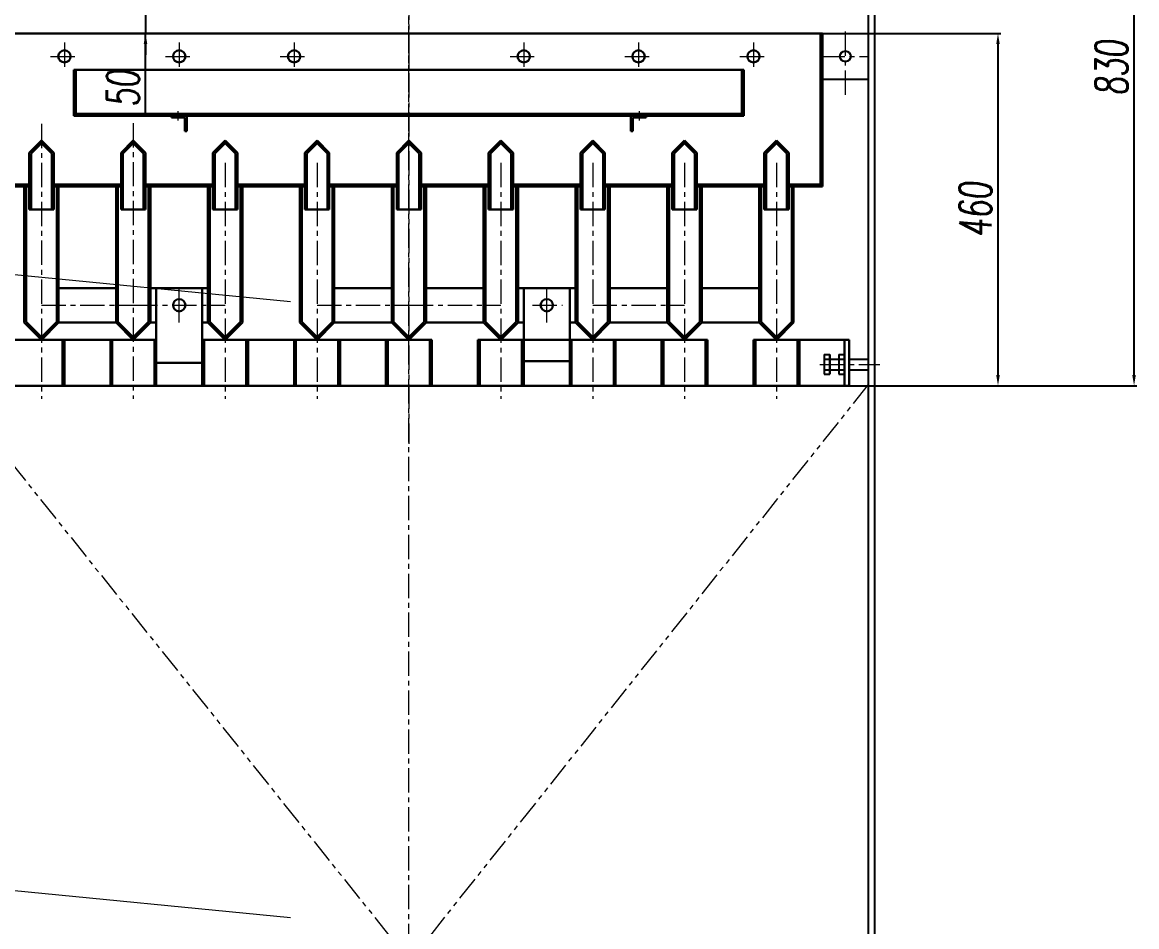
# Model space of a CAD drawing. Header units: millimetres. Extents: x 21194 to 30104, y -10888 to 2261.
# Drawn here: x 23380 to 24835, y -5003 to -3822 of the extents above; entities that cross this region are included whole.
import ezdxf

# ---------------------------------------------------------------- set-up
doc = ezdxf.new("R2010")
doc.units = ezdxf.units.MM
doc.linetypes.add('CENTER', pattern=[50.8, 31.75, -6.35, 6.35, -6.35])
doc.linetypes.add('PHANTOM', pattern=[63.5, 31.75, -6.35, 6.35, -6.35, 6.35, -6.35])
doc.layers.add('01', color=7, linetype='Continuous')
for name, color, linetype, lineweight in [('1', 7, 'Continuous', 30), ('2', 1, 'CENTER', 9), ('3', 2, 'Continuous', 15), ('中心线', 1, 'CENTER', 9), ('标注线', 3, 'Continuous', 15), ('虚拟轮廓线', 5, 'PHANTOM', 9)]:
    doc.layers.add(name, color=color, linetype=linetype, lineweight=lineweight)
doc.styles.add('细斜', font='romans.shx', dxfattribs={"width": 0.67, "oblique": 5})
doc.dimstyles.new('ISO-25', dxfattribs={"dimscale": 2.8, "dimtxt": 10, "dimasz": 5, "dimexe": 1.25, "dimexo": 0, "dimgap": 3, "dimtad": 1, "dimdec": 1, "dimdsep": 46, "dimtxsty": '细斜', "dimcen": 2.5, "dimadec": 0, "dimazin": 0, "dimtfac": 1, "dimtdec": 1, "dimtmove": 1, "dimatfit": 1, "dimfxl": 0, "dimarcsym": 0})

# ---------------------------------------------------------------- blocks, each defined once
blk = doc.blocks.new('*D82')
at = {"layer": 'Defpoints', "color": 0}
for p in [(24483.1, -3836.3), (24459.8, -4296.3), (24654.2, -4296.3)]:
    blk.add_point(p, dxfattribs=at)
at = {"layer": '标注线', "color": 0, "lineweight": -2}
for p, q in [((24483.1, -3836.3), (24657.7, -3836.3)), ((24654.2, -3850.3), (24654.2, -4282.3)), ((24459.8, -4296.3), (24657.7, -4296.3))]:
    blk.add_line(p, q, dxfattribs=at)
at = {"layer": '标注线', "color": 0}
for points in [[(24651.9, -3850.3), (24656.5, -3850.3), (24654.2, -3836.3)], [(24651.9, -4282.3), (24656.5, -4282.3), (24654.2, -4296.3)]]:
    blk.add_solid(points, dxfattribs=at)
at = {"layer": '标注线', "color": 0, "insert": (24624.8, -4066.3), "char_height": 42, "attachment_point": 5, "rotation": 90, "style": '细斜'}
blk.add_mtext('460', dxfattribs=at)
blk = doc.blocks.new('*D83')
at = {"layer": 'Defpoints', "color": 0}
for p in [(24696.8, -3466.2), (24831.9, -3466.2), (24492.8, -4296.3)]:
    blk.add_point(p, dxfattribs=at)
at = {"layer": '标注线', "color": 0, "lineweight": -2}
for p, q in [((24696.8, -3466.2), (24835.4, -3466.2)), ((24831.9, -4282.3), (24831.9, -3480.2)), ((24492.8, -4296.3), (24835.4, -4296.3))]:
    blk.add_line(p, q, dxfattribs=at)
at = {"layer": '标注线', "color": 0}
for points in [[(24829.6, -3480.2), (24834.2, -3480.2), (24831.9, -3466.2)], [(24829.6, -4282.3), (24834.2, -4282.3), (24831.9, -4296.3)]]:
    blk.add_solid(points, dxfattribs=at)
at = {"layer": '标注线', "color": 0, "insert": (24802.5, -3881.2), "char_height": 42, "attachment_point": 5, "rotation": 90, "style": '细斜'}
blk.add_mtext('830', dxfattribs=at)
blk = doc.blocks.new('*D21')
at = {"layer": 'Defpoints', "color": 0}
for p in [(23591.7, -3786.3), (23540.8, -3836.3), (23673.1, -3836.3)]:
    blk.add_point(p, dxfattribs=at)
at = {"layer": '标注线', "color": 0, "lineweight": -2}
for p, q in [((23540.8, -3772.3), (23540.8, -3758.3)), ((23591.7, -3786.3), (23537.3, -3786.3)), ((23540.8, -3786.3), (23540.8, -3836.3)), ((23540.8, -3786.3), (23540.8, -3836.3)), ((23673.1, -3836.3), (23537.3, -3836.3)), ((23540.8, -3940), (23540.8, -3836.3)), ((23540.8, -3850.3), (23540.8, -3864.3))]:
    blk.add_line(p, q, dxfattribs=at)
at = {"layer": '标注线', "color": 0}
for points in [[(23538.4, -3772.3), (23543.1, -3772.3), (23540.8, -3786.3)], [(23538.4, -3850.3), (23543.1, -3850.3), (23540.8, -3836.3)]]:
    blk.add_solid(points, dxfattribs=at)
at = {"layer": '标注线', "color": 0, "insert": (23511.4, -3908.1), "char_height": 42, "attachment_point": 5, "rotation": 90, "style": '细斜'}
blk.add_mtext('50', dxfattribs=at)

msp = doc.modelspace()

# ---------------------------------------------------------------- linework, layer by layer
at = {"layer": '01'}
for p, q in [((24484.81, -3504.24), (24484.81, -6050.75)), ((24492.81, -3504.24), (24492.81, -6050.75)), ((24422.31, -3836.25), (24484.81, -3836.25)), ((24422.31, -3896.25), (24484.81, -3896.25)), ((24427.21, -4255.49), (24434.77, -4255.49)), ((24427.21, -4255.49), (24427.21, -4281.33)), ((24427.21, -4261.41), (24453.81, -4261.41)), ((24446.26, -4255.49), (24453.81, -4255.49)), ((24446.26, -4255.49), (24446.26, -4281.33)), ((24459.81, -4261.41), (24484.81, -4261.41)), ((24427.21, -4275.41), (24453.81, -4275.41)), ((24459.81, -4275.41), (24484.81, -4275.41)), ((24427.21, -4281.33), (24434.77, -4281.33)), ((24446.26, -4281.33), (24453.81, -4281.33))]:
    msp.add_line(p, q, dxfattribs=at)
msp.add_circle((24454.81, -3866.25), 7, dxfattribs=at)
at = {"layer": '1'}
for p, q in [((23344.81, -3836.25), (24424.81, -3836.25)), ((23652.07, -3836.25), (23583.3, -3836.25)), ((24422.31, -4033.75), (24422.31, -3836.25)), ((24422.31, -4033.75), (24422.31, -3836.25)), ((24424.81, -4036.25), (24424.81, -3836.25)), ((23447.31, -3883.75), (24322.31, -3883.75)), ((23447.31, -3943.75), (23447.31, -3883.75)), ((23449.81, -3941.25), (23449.81, -3883.75)), ((24319.81, -3941.25), (24319.81, -3883.75)), ((24322.31, -3943.75), (24322.31, -3883.75)), ((23447.31, -3941.25), (24322.31, -3941.25)), ((23447.31, -3943.75), (24322.31, -3943.75)), ((23574.81, -3946.25), (23574.81, -3943.75)), ((23594.81, -3963.75), (23594.81, -3943.75)), ((24174.81, -3963.75), (24174.81, -3943.75)), ((24194.81, -3946.25), (24194.81, -3943.75)), ((23574.81, -3946.25), (23592.31, -3946.25)), ((23592.31, -3963.75), (23592.31, -3946.25)), ((24194.81, -3946.25), (24177.31, -3946.25)), ((24177.31, -3963.75), (24177.31, -3946.25)), ((23592.31, -3963.75), (23594.81, -3963.75)), ((24177.31, -3963.75), (24174.81, -3963.75)), ((23404.81, -3976.25), (23388.81, -3992.25)), ((23404.81, -3979.79), (23391.31, -3993.29)), ((23404.81, -3976.25), (23404.81, -3979.79)), ((23404.81, -3976.25), (23420.81, -3992.25)), ((23404.81, -3979.79), (23418.31, -3993.29)), ((23524.81, -3976.25), (23508.81, -3992.25)), ((23524.81, -3979.79), (23511.31, -3993.29)), ((23524.81, -3976.25), (23524.81, -3979.79)), ((23524.81, -3976.25), (23540.81, -3992.25)), ((23524.81, -3979.79), (23538.31, -3993.29)), ((23644.81, -3976.25), (23628.81, -3992.25)), ((23644.81, -3979.79), (23631.31, -3993.29)), ((23644.81, -3976.25), (23644.81, -3979.79)), ((23644.81, -3976.25), (23660.81, -3992.25)), ((23644.81, -3979.79), (23658.31, -3993.29)), ((23764.81, -3976.25), (23748.81, -3992.25)), ((23764.81, -3979.79), (23751.31, -3993.29)), ((23764.81, -3976.25), (23764.81, -3979.79)), ((23764.81, -3976.25), (23780.81, -3992.25)), ((23764.81, -3979.79), (23778.31, -3993.29)), ((23884.81, -3976.25), (23868.81, -3992.25)), ((23884.81, -3979.79), (23871.31, -3993.29)), ((23884.81, -3976.25), (23884.81, -3979.79)), ((23884.81, -3976.25), (23900.81, -3992.25)), ((23884.81, -3979.79), (23898.31, -3993.29)), ((24004.81, -3976.25), (23988.81, -3992.25)), ((24004.81, -3979.79), (23991.31, -3993.29)), ((24004.81, -3976.25), (24004.81, -3979.79)), ((24004.81, -3976.25), (24020.81, -3992.25)), ((24004.81, -3979.79), (24018.31, -3993.29)), ((24124.81, -3976.25), (24108.81, -3992.25)), ((24124.81, -3979.79), (24111.31, -3993.29)), ((24124.81, -3976.25), (24124.81, -3979.79)), ((24124.81, -3976.25), (24140.81, -3992.25)), ((24124.81, -3979.79), (24138.31, -3993.29)), ((24244.81, -3976.25), (24228.81, -3992.25)), ((24244.81, -3979.79), (24231.31, -3993.29)), ((24244.81, -3976.25), (24244.81, -3979.79)), ((24244.81, -3976.25), (24260.81, -3992.25)), ((24244.81, -3979.79), (24258.31, -3993.29)), ((24364.81, -3976.25), (24348.81, -3992.25)), ((24364.81, -3979.79), (24351.31, -3993.29)), ((24364.81, -3976.25), (24380.81, -3992.25)), ((24364.81, -3976.25), (24364.81, -3979.79)), ((24364.81, -3979.79), (24378.31, -3993.29)), ((23388.81, -3992.25), (23388.81, -4066.25)), ((23391.31, -3993.29), (23391.31, -4066.25)), ((23418.31, -3993.29), (23418.31, -4066.25)), ((23420.81, -3992.25), (23420.81, -4066.25)), ((23508.81, -3992.25), (23508.81, -4066.25)), ((23511.31, -3993.29), (23511.31, -4066.25)), ((23538.31, -3993.29), (23538.31, -4066.25)), ((23540.81, -3992.25), (23540.81, -4066.25)), ((23628.81, -3992.25), (23628.81, -4066.25)), ((23631.31, -3993.29), (23631.31, -4066.25)), ((23658.31, -3993.29), (23658.31, -4066.25)), ((23660.81, -3992.25), (23660.81, -4066.25)), ((23748.81, -3992.25), (23748.81, -4066.25)), ((23751.31, -3993.29), (23751.31, -4066.25)), ((23778.31, -3993.29), (23778.31, -4066.25)), ((23780.81, -3992.25), (23780.81, -4066.25)), ((23868.81, -3992.25), (23868.81, -4066.25)), ((23871.31, -3993.29), (23871.31, -4066.25)), ((23898.31, -3993.29), (23898.31, -4066.25)), ((23900.81, -3992.25), (23900.81, -4066.25)), ((23988.81, -3992.25), (23988.81, -4066.25)), ((23991.31, -3993.29), (23991.31, -4066.25)), ((24018.31, -3993.29), (24018.31, -4066.25)), ((24020.81, -3992.25), (24020.81, -4066.25)), ((24108.81, -3992.25), (24108.81, -4066.25)), ((24111.31, -3993.29), (24111.31, -4066.25)), ((24138.31, -3993.29), (24138.31, -4066.25)), ((24140.81, -3992.25), (24140.81, -4066.25)), ((24228.81, -3992.25), (24228.81, -4066.25)), ((24231.31, -3993.29), (24231.31, -4066.25)), ((24258.31, -3993.29), (24258.31, -4066.25)), ((24260.81, -3992.25), (24260.81, -4066.25)), ((24348.81, -3992.25), (24348.81, -4066.25)), ((24351.31, -3993.29), (24351.31, -4066.25)), ((24378.31, -3993.29), (24378.31, -4066.25)), ((24380.81, -3992.25), (24380.81, -4066.25)), ((23344.81, -4033.75), (23388.81, -4033.75)), ((23344.81, -4036.25), (23388.81, -4036.25)), ((23382.31, -4036.25), (23388.81, -4036.25)), ((23382.31, -4036.25), (23388.81, -4036.25)), ((23382.31, -4036.25), (23382.31, -4213.75)), ((23384.81, -4036.25), (23384.81, -4212.72)), ((23420.81, -4033.75), (23508.81, -4033.75)), ((23420.81, -4036.25), (23508.81, -4036.25)), ((23420.81, -4036.25), (23427.31, -4036.25)), ((23420.81, -4036.25), (23427.31, -4036.25)), ((23424.81, -4036.25), (23424.81, -4212.72)), ((23427.31, -4036.25), (23427.31, -4213.75)), ((23502.31, -4036.25), (23508.81, -4036.25)), ((23502.31, -4036.25), (23502.31, -4213.75)), ((23504.81, -4036.25), (23504.81, -4212.72)), ((23540.81, -4033.75), (23628.81, -4033.75)), ((23540.81, -4036.25), (23628.81, -4036.25)), ((23540.81, -4036.25), (23547.31, -4036.25)), ((23544.81, -4036.25), (23544.81, -4212.72)), ((23547.31, -4036.25), (23547.31, -4213.75)), ((23622.31, -4036.25), (23628.81, -4036.25)), ((23622.31, -4036.25), (23628.81, -4036.25)), ((23622.31, -4036.25), (23622.31, -4213.75)), ((23624.81, -4036.25), (23624.81, -4212.72)), ((23660.81, -4033.75), (23748.81, -4033.75)), ((23660.81, -4036.25), (23667.31, -4036.25)), ((23660.81, -4036.25), (23748.81, -4036.25)), ((23660.81, -4036.25), (23667.31, -4036.25)), ((23664.81, -4036.25), (23664.81, -4212.72)), ((23667.31, -4036.25), (23667.31, -4213.75)), ((23742.31, -4036.25), (23748.81, -4036.25)), ((23742.31, -4036.25), (23748.81, -4036.25)), ((23742.31, -4036.25), (23742.31, -4213.75)), ((23744.81, -4036.25), (23744.81, -4212.72)), ((23780.81, -4033.75), (23868.81, -4033.75)), ((23780.81, -4036.25), (23868.81, -4036.25)), ((23780.81, -4036.25), (23787.31, -4036.25)), ((23780.81, -4036.25), (23787.31, -4036.25)), ((23784.81, -4036.25), (23784.81, -4212.72)), ((23787.31, -4036.25), (23787.31, -4213.75)), ((23862.31, -4036.25), (23868.81, -4036.25)), ((23862.31, -4036.25), (23868.81, -4036.25)), ((23862.31, -4036.25), (23862.31, -4213.75)), ((23864.81, -4036.25), (23864.81, -4212.72)), ((23900.81, -4033.75), (23988.81, -4033.75)), ((23900.81, -4036.25), (23907.31, -4036.25)), ((23900.81, -4036.25), (23988.81, -4036.25)), ((23900.81, -4036.25), (23907.31, -4036.25)), ((23904.81, -4036.25), (23904.81, -4212.72)), ((23907.31, -4036.25), (23907.31, -4213.75)), ((23982.31, -4036.25), (23988.81, -4036.25)), ((23982.31, -4036.25), (23988.81, -4036.25)), ((23982.31, -4036.25), (23982.31, -4213.75)), ((23984.81, -4036.25), (23984.81, -4212.72)), ((24020.81, -4033.75), (24108.81, -4033.75)), ((24020.81, -4036.25), (24027.31, -4036.25)), ((24020.81, -4036.25), (24027.31, -4036.25)), ((24020.81, -4036.25), (24108.81, -4036.25)), ((24024.81, -4036.25), (24024.81, -4212.72)), ((24027.31, -4036.25), (24027.31, -4213.75)), ((24102.31, -4036.25), (24108.81, -4036.25)), ((24102.31, -4036.25), (24108.81, -4036.25)), ((24102.31, -4036.25), (24102.31, -4213.75)), ((24104.81, -4036.25), (24104.81, -4212.72)), ((24140.81, -4033.75), (24228.81, -4033.75)), ((24140.81, -4036.25), (24228.81, -4036.25)), ((24140.81, -4036.25), (24147.31, -4036.25)), ((24140.81, -4036.25), (24147.31, -4036.25)), ((24144.81, -4036.25), (24144.81, -4212.72)), ((24147.31, -4036.25), (24147.31, -4213.75)), ((24222.31, -4036.25), (24228.81, -4036.25)), ((24222.31, -4036.25), (24228.81, -4036.25)), ((24222.31, -4036.25), (24222.31, -4213.75)), ((24224.81, -4036.25), (24224.81, -4212.72)), ((24260.81, -4033.75), (24348.81, -4033.75)), ((24260.81, -4036.25), (24267.31, -4036.25)), ((24260.81, -4036.25), (24267.31, -4036.25)), ((24260.81, -4036.25), (24348.81, -4036.25)), ((24264.81, -4036.25), (24264.81, -4212.72)), ((24267.31, -4036.25), (24267.31, -4213.75)), ((24342.31, -4036.25), (24348.81, -4036.25)), ((24342.31, -4036.25), (24348.81, -4036.25)), ((24342.31, -4036.25), (24348.81, -4036.25)), ((24342.31, -4036.25), (24342.31, -4213.75)), ((24344.81, -4036.25), (24344.81, -4212.72)), ((24380.81, -4033.75), (24424.81, -4033.75)), ((24380.81, -4036.25), (24387.31, -4036.25)), ((24380.81, -4036.25), (24387.31, -4036.25)), ((24380.81, -4036.25), (24424.81, -4036.25)), ((24380.81, -4036.25), (24387.31, -4036.25)), ((24384.81, -4036.25), (24384.81, -4212.72)), ((24387.31, -4036.25), (24387.31, -4213.75)), ((23388.81, -4066.25), (23420.81, -4066.25)), ((23508.81, -4066.25), (23540.81, -4066.25)), ((23628.81, -4066.25), (23660.81, -4066.25)), ((23748.81, -4066.25), (23780.81, -4066.25)), ((23868.81, -4066.25), (23900.81, -4066.25)), ((23988.81, -4066.25), (24020.81, -4066.25)), ((24108.81, -4066.25), (24140.81, -4066.25)), ((24228.81, -4066.25), (24260.81, -4066.25)), ((24348.81, -4066.25), (24380.81, -4066.25)), ((23427.31, -4168.75), (23502.31, -4168.75)), ((23547.31, -4168.75), (23622.31, -4168.75)), ((23554.81, -4236.25), (23554.81, -4168.75)), ((23614.81, -4236.25), (23614.81, -4168.75)), ((23787.31, -4168.75), (23862.31, -4168.75)), ((23907.31, -4168.75), (23982.31, -4168.75)), ((23907.31, -4168.75), (23982.31, -4168.75)), ((24027.31, -4168.75), (24102.31, -4168.75)), ((24034.81, -4236.25), (24034.81, -4168.75)), ((24094.81, -4236.25), (24094.81, -4168.75)), ((24147.31, -4168.75), (24222.31, -4168.75)), ((24267.31, -4168.75), (24342.31, -4168.75)), ((24267.31, -4168.75), (24342.31, -4168.75)), ((23404.81, -4236.25), (23382.31, -4213.75)), ((23404.81, -4232.72), (23384.81, -4212.72)), ((23404.81, -4232.72), (23424.81, -4212.72)), ((23404.81, -4236.25), (23427.31, -4213.75)), ((23427.31, -4213.75), (23502.31, -4213.75)), ((23524.81, -4236.25), (23502.31, -4213.75)), ((23524.81, -4232.72), (23504.81, -4212.72)), ((23524.81, -4232.72), (23544.81, -4212.72)), ((23524.81, -4236.25), (23547.31, -4213.75)), ((23547.31, -4213.75), (23554.81, -4213.75)), ((23614.81, -4213.75), (23622.31, -4213.75)), ((23614.81, -4213.75), (23622.31, -4213.75)), ((23644.81, -4236.25), (23622.31, -4213.75)), ((23644.81, -4232.72), (23624.81, -4212.72)), ((23644.81, -4232.72), (23664.81, -4212.72)), ((23644.81, -4236.25), (23667.31, -4213.75)), ((23764.81, -4236.25), (23742.31, -4213.75)), ((23764.81, -4232.72), (23744.81, -4212.72)), ((23764.81, -4232.72), (23784.81, -4212.72)), ((23764.81, -4236.25), (23787.31, -4213.75)), ((23787.31, -4213.75), (23862.31, -4213.75)), ((23884.81, -4236.25), (23862.31, -4213.75)), ((23884.81, -4232.72), (23864.81, -4212.72)), ((23884.81, -4232.72), (23904.81, -4212.72)), ((23884.81, -4236.25), (23907.31, -4213.75)), ((23907.31, -4213.75), (23974.81, -4213.75)), ((23974.81, -4213.75), (23982.31, -4213.75)), ((23974.81, -4213.75), (23982.31, -4213.75)), ((24004.81, -4236.25), (23982.31, -4213.75)), ((24004.81, -4232.72), (23984.81, -4212.72)), ((24004.81, -4232.72), (24024.81, -4212.72)), ((24004.81, -4236.25), (24027.31, -4213.75)), ((24027.31, -4213.75), (24034.81, -4213.75)), ((24094.81, -4213.75), (24102.31, -4213.75)), ((24124.81, -4236.25), (24102.31, -4213.75)), ((24124.81, -4232.72), (24104.81, -4212.72)), ((24124.81, -4232.72), (24144.81, -4212.72)), ((24124.81, -4236.25), (24147.31, -4213.75)), ((24147.31, -4213.75), (24222.31, -4213.75)), ((24244.81, -4236.25), (24222.31, -4213.75)), ((24244.81, -4232.72), (24224.81, -4212.72)), ((24244.81, -4232.72), (24264.81, -4212.72)), ((24244.81, -4236.25), (24267.31, -4213.75)), ((24267.31, -4213.75), (24334.81, -4213.75)), ((24334.81, -4213.75), (24342.31, -4213.75)), ((24334.81, -4213.75), (24342.31, -4213.75)), ((24364.81, -4236.25), (24342.31, -4213.75)), ((24364.81, -4232.72), (24344.81, -4212.72)), ((24364.81, -4232.72), (24384.81, -4212.72)), ((24364.81, -4236.25), (24387.31, -4213.75)), ((23309.81, -4236.25), (23554.81, -4236.25)), ((23432.31, -4236.25), (23432.31, -4296.25)), ((23434.81, -4236.25), (23434.81, -4296.25)), ((23494.81, -4236.25), (23494.81, -4296.25)), ((23497.31, -4236.25), (23497.31, -4296.25)), ((23552.31, -4236.25), (23552.31, -4296.25)), ((23554.81, -4236.25), (23554.81, -4296.25)), ((23614.81, -4236.25), (23914.81, -4236.25)), ((23614.81, -4236.25), (23614.81, -4296.25)), ((23617.31, -4236.25), (23617.31, -4296.25)), ((23672.31, -4236.25), (23672.31, -4296.25)), ((23674.81, -4236.25), (23674.81, -4296.25)), ((23734.81, -4236.25), (23734.81, -4296.25)), ((23737.31, -4236.25), (23737.31, -4296.25)), ((23792.31, -4236.25), (23792.31, -4296.25)), ((23794.81, -4236.25), (23794.81, -4296.25)), ((23854.81, -4236.25), (23854.81, -4296.25)), ((23857.31, -4236.25), (23857.31, -4296.25)), ((23912.31, -4236.25), (23912.31, -4296.25)), ((23914.81, -4236.25), (23914.81, -4296.25)), ((23974.81, -4236.25), (24274.81, -4236.25)), ((23974.81, -4236.25), (23974.81, -4296.25)), ((23977.31, -4236.25), (23977.31, -4296.25)), ((24032.31, -4236.25), (24032.31, -4296.25)), ((24034.81, -4236.25), (24034.81, -4296.25)), ((24094.81, -4236.25), (24094.81, -4296.25)), ((24097.31, -4236.25), (24097.31, -4296.25)), ((24152.31, -4236.25), (24152.31, -4296.25)), ((24154.81, -4236.25), (24154.81, -4296.25)), ((24214.81, -4236.25), (24214.81, -4296.25)), ((24217.31, -4236.25), (24217.31, -4296.25)), ((24272.31, -4236.25), (24272.31, -4296.25)), ((24274.81, -4236.25), (24274.81, -4296.25)), ((24334.81, -4236.25), (24459.81, -4236.25)), ((24334.81, -4236.25), (24334.81, -4296.25)), ((24337.31, -4236.25), (24337.31, -4296.25)), ((24392.31, -4236.25), (24392.31, -4296.25)), ((24394.81, -4236.25), (24394.81, -4296.25)), ((24453.81, -4236.25), (24453.81, -4296.25)), ((24459.81, -4236.25), (24459.81, -4296.25)), ((24034.81, -4264.42), (24094.81, -4264.42)), ((24434.77, -4255.49), (24434.77, -4281.33)), ((23554.81, -4266.25), (23614.81, -4266.25)), ((23284.81, -4296.25), (24116.98, -4296.25)), ((23309.81, -4296.25), (24459.81, -4296.25))]:
    msp.add_line(p, q, dxfattribs=at)
for centre in [(23434.81, -3866.25), (23434.81, -3866.25), (23434.81, -3866.25), (23434.81, -3866.25), (23434.81, -3866.25), (23434.81, -3866.25), (23434.81, -3866.25), (23584.81, -3866.25), (23584.81, -3866.25), (23584.81, -3866.25), (23584.81, -3866.25), (23584.81, -3866.25), (23584.81, -3866.25), (23584.81, -3866.25), (23734.81, -3866.25), (23734.81, -3866.25), (23734.81, -3866.25), (23734.81, -3866.25), (23734.81, -3866.25), (23734.81, -3866.25), (23734.81, -3866.25), (24034.81, -3866.25), (24034.81, -3866.25), (24034.81, -3866.25), (24034.81, -3866.25), (24034.81, -3866.25), (24034.81, -3866.25), (24034.81, -3866.25), (24184.81, -3866.25), (24184.81, -3866.25), (24184.81, -3866.25), (24184.81, -3866.25), (24184.81, -3866.25), (24184.81, -3866.25), (24184.81, -3866.25), (24334.81, -3866.25), (24334.81, -3866.25), (24334.81, -3866.25), (24334.81, -3866.25), (24334.81, -3866.25), (24334.81, -3866.25), (24334.81, -3866.25), (23584.81, -4191.25), (24064.81, -4191.25)]:
    msp.add_circle(centre, 8, dxfattribs=at)
at = {"layer": '2'}
for p, q in [((23884.81, -3735.89), (23884.81, -4372.12)), ((24454.81, -3916.33), (24454.81, -3829.32)), ((23434.81, -3848.29), (23434.81, -3884.21)), ((23434.81, -3848.29), (23434.81, -3884.21)), ((23434.81, -3848.29), (23434.81, -3884.21)), ((23434.81, -3848.29), (23434.81, -3884.21)), ((23434.81, -3848.29), (23434.81, -3884.21)), ((23434.81, -3848.29), (23434.81, -3884.21)), ((23434.81, -3848.29), (23434.81, -3884.21)), ((23584.81, -3848.29), (23584.81, -3884.21)), ((23584.81, -3848.29), (23584.81, -3884.21)), ((23584.81, -3848.29), (23584.81, -3884.21)), ((23584.81, -3848.29), (23584.81, -3884.21)), ((23584.81, -3848.29), (23584.81, -3884.21)), ((23584.81, -3848.29), (23584.81, -3884.21)), ((23584.81, -3848.29), (23584.81, -3884.21)), ((23734.81, -3848.29), (23734.81, -3884.21)), ((23734.81, -3848.29), (23734.81, -3884.21)), ((23734.81, -3848.29), (23734.81, -3884.21)), ((23734.81, -3848.29), (23734.81, -3884.21)), ((23734.81, -3848.29), (23734.81, -3884.21)), ((23734.81, -3848.29), (23734.81, -3884.21)), ((23734.81, -3848.29), (23734.81, -3884.21)), ((23884.81, -3848.29), (23884.81, -3884.21)), ((23884.81, -3848.29), (23884.81, -3884.21)), ((23884.81, -3848.29), (23884.81, -3884.21)), ((23884.81, -3848.29), (23884.81, -3884.21)), ((23884.81, -3848.29), (23884.81, -3884.21)), ((23884.81, -3848.29), (23884.81, -3884.21)), ((23884.81, -3848.29), (23884.81, -3884.21)), ((24034.81, -3848.29), (24034.81, -3884.21)), ((24034.81, -3848.29), (24034.81, -3884.21)), ((24034.81, -3848.29), (24034.81, -3884.21)), ((24034.81, -3848.29), (24034.81, -3884.21)), ((24034.81, -3848.29), (24034.81, -3884.21)), ((24034.81, -3848.29), (24034.81, -3884.21)), ((24034.81, -3848.29), (24034.81, -3884.21)), ((24184.81, -3848.29), (24184.81, -3884.21)), ((24184.81, -3848.29), (24184.81, -3884.21)), ((24184.81, -3848.29), (24184.81, -3884.21)), ((24184.81, -3848.29), (24184.81, -3884.21)), ((24184.81, -3848.29), (24184.81, -3884.21)), ((24184.81, -3848.29), (24184.81, -3884.21)), ((24184.81, -3848.29), (24184.81, -3884.21)), ((24334.81, -3848.29), (24334.81, -3884.21)), ((24334.81, -3848.29), (24334.81, -3884.21)), ((24334.81, -3848.29), (24334.81, -3884.21)), ((24334.81, -3848.29), (24334.81, -3884.21)), ((24334.81, -3848.29), (24334.81, -3884.21)), ((24334.81, -3848.29), (24334.81, -3884.21)), ((24334.81, -3848.29), (24334.81, -3884.21)), ((23416.85, -3866.25), (23452.77, -3866.25)), ((23416.85, -3866.25), (23452.77, -3866.25)), ((23416.85, -3866.25), (23452.77, -3866.25)), ((23416.85, -3866.25), (23452.77, -3866.25)), ((23416.85, -3866.25), (23452.77, -3866.25)), ((23416.85, -3866.25), (23452.77, -3866.25)), ((23416.85, -3866.25), (23452.77, -3866.25)), ((23566.85, -3866.25), (23602.77, -3866.25)), ((23566.85, -3866.25), (23602.77, -3866.25)), ((23566.85, -3866.25), (23602.77, -3866.25)), ((23566.85, -3866.25), (23602.77, -3866.25)), ((23566.85, -3866.25), (23602.77, -3866.25)), ((23566.85, -3866.25), (23602.77, -3866.25)), ((23566.85, -3866.25), (23602.77, -3866.25)), ((23716.85, -3866.25), (23752.77, -3866.25)), ((23716.85, -3866.25), (23752.77, -3866.25)), ((23716.85, -3866.25), (23752.77, -3866.25)), ((23716.85, -3866.25), (23752.77, -3866.25)), ((23716.85, -3866.25), (23752.77, -3866.25)), ((23716.85, -3866.25), (23752.77, -3866.25)), ((23716.85, -3866.25), (23752.77, -3866.25)), ((24016.85, -3866.25), (24052.77, -3866.25)), ((24016.85, -3866.25), (24052.77, -3866.25)), ((24016.85, -3866.25), (24052.77, -3866.25)), ((24016.85, -3866.25), (24052.77, -3866.25)), ((24016.85, -3866.25), (24052.77, -3866.25)), ((24016.85, -3866.25), (24052.77, -3866.25)), ((24016.85, -3866.25), (24052.77, -3866.25)), ((24166.85, -3866.25), (24202.77, -3866.25)), ((24166.85, -3866.25), (24202.77, -3866.25)), ((24166.85, -3866.25), (24202.77, -3866.25)), ((24166.85, -3866.25), (24202.77, -3866.25)), ((24166.85, -3866.25), (24202.77, -3866.25)), ((24166.85, -3866.25), (24202.77, -3866.25)), ((24166.85, -3866.25), (24202.77, -3866.25)), ((24316.85, -3866.25), (24352.77, -3866.25)), ((24316.85, -3866.25), (24352.77, -3866.25)), ((24316.85, -3866.25), (24352.77, -3866.25)), ((24316.85, -3866.25), (24352.77, -3866.25)), ((24316.85, -3866.25), (24352.77, -3866.25)), ((24316.85, -3866.25), (24352.77, -3866.25)), ((24316.85, -3866.25), (24352.77, -3866.25)), ((24422.31, -3866.25), (24484.81, -3866.25)), ((23404.81, -3954.45), (23404.81, -4313.4)), ((23524.81, -3953.4), (23524.81, -4313.4)), ((23644.81, -4005.32), (23644.81, -4313.4)), ((23764.81, -4005.32), (23764.81, -4313.4)), ((24004.81, -4005.32), (24004.81, -4313.4)), ((24124.81, -4005.32), (24124.81, -4313.4)), ((24244.81, -4005.32), (24244.81, -4313.4)), ((24364.81, -4005.32), (24364.81, -4313.4)), ((23404.81, -4191.25), (23524.81, -4191.25)), ((23524.81, -4191.25), (23644.81, -4191.25)), ((23764.81, -4191.25), (23884.81, -4191.25)), ((23884.81, -4191.25), (24004.81, -4191.25)), ((24046.38, -4191.25), (24085.6, -4191.25)), ((24124.81, -4191.25), (24244.81, -4191.25)), ((24421.69, -4268.41), (24500, -4268.41))]:
    msp.add_line(p, q, dxfattribs=at)
at = {"layer": '3'}
for p, q in [((23583.56, -3949.81), (23583.56, -3937.77)), ((24186.06, -3949.81), (24186.06, -3937.77)), ((23584.81, -4213.75), (23584.81, -4168.75)), ((24064.81, -4213.75), (24064.81, -4168.75))]:
    msp.add_line(p, q, dxfattribs=at)
at = {"layer": '中心线'}
for p, q in [((23884.81, -7926.27), (23884.81, 1010.34)), ((23884.81, -4011.12), (23884.81, -2756.71))]:
    msp.add_line(p, q, dxfattribs=at)
at = {"layer": '标注线', "ltscale": 3}
for p, q in [((23729.97, -4186.67), (21932.82, -4011.54)), ((23729.97, -4991.02), (21932.82, -4815.89))]:
    msp.add_line(p, q, dxfattribs=at)
at = {"layer": '虚拟轮廓线'}
for p, q in [((23284.81, -4296.25), (24484.81, -5796.25)), ((24484.81, -4294.65), (23288.81, -5797.85))]:
    msp.add_line(p, q, dxfattribs=at)

# ---------------------------------------------------------------- dimensions: what is measured, and where the dimension line sits
at = {"layer": '标注线'}
for base, p1, p2, picture, middle in [((24831.88, -3466.24), (24492.81, -4296.25), (24696.81, -3466.24), '*D83', (24802.48, -3881.25)), ((24654.21, -4296.25), (24483.08, -3836.25), (24459.81, -4296.25), '*D82', (24624.81, -4066.25))]:
    dim = msp.add_linear_dim(base=base, p1=p1, p2=p2, angle=90, dimstyle='ISO-25', override={"dimtxt": 15}, dxfattribs=at)
    dim.commit()
    dim.dimension.update_dxf_attribs({"geometry": picture, "text_midpoint": middle})
dim = msp.add_linear_dim(base=(23540.76, -3836.25), p1=(23591.74, -3786.25), p2=(23673.07, -3836.25), angle=90, dimstyle='ISO-25', override={"dimtxt": 15}, dxfattribs=at)
dim.commit()
dim.dimension.update_dxf_attribs({"geometry": '*D21', "text_midpoint": (23534.66, -3908.15), "dimtype": 160})

doc.saveas('drawing.dxf')
